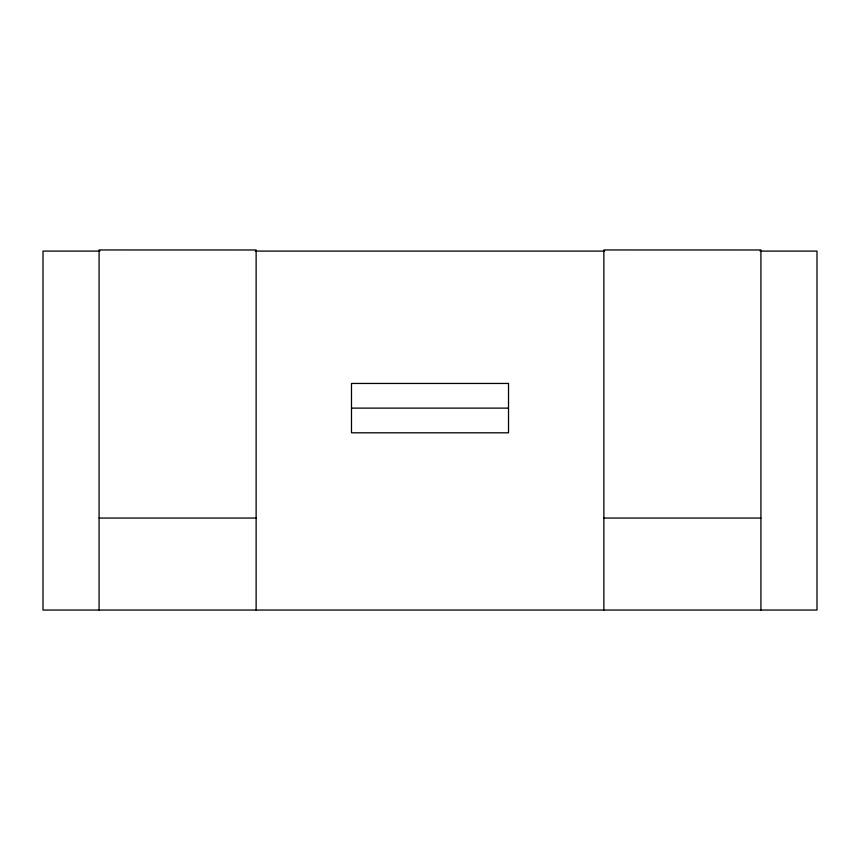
<?xml version="1.0" encoding="UTF-8"?>
<svg xmlns="http://www.w3.org/2000/svg" width="860" height="860" viewBox="0 0 860 860"><rect width="100%" height="100%" fill="white"/><g stroke="black" fill="none" stroke-linecap="round" stroke-linejoin="round"><path stroke-width="1.29" d="M99.943 251.088L43 251.088L43 610.041L817 610.041L817 251.088L760.057 251.088M255.312 251.088L604.688 251.088M351.579 408.124L508.367 408.124M99.083 518.053L256.13 518.053M603.87 518.053L760.917 518.053M760.917 610.041L760.917 249.98L603.87 249.959L603.87 610.041M256.13 610.041L256.13 249.98L99.083 249.959L99.083 610.041M508.518 383.452L351.482 383.452L351.482 432.806L508.518 432.806L508.518 383.452"/></g></svg>
